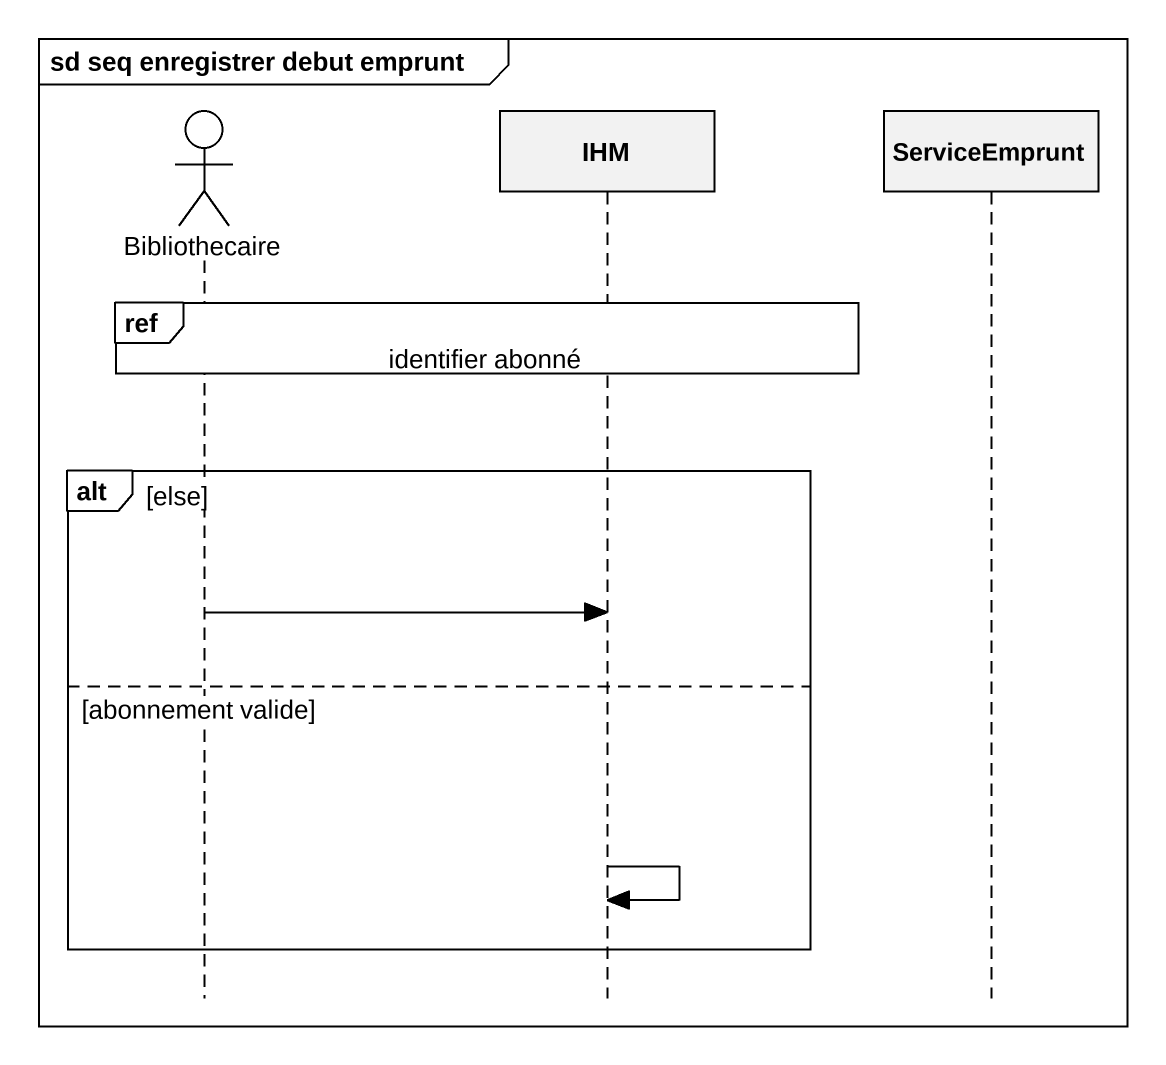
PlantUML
@startuml
mainframe sd seq enregistrer debut emprunt
hide footbox
actor Bibliothecaire
participant IHM
participant ServiceEmprunt

ref over Bibliothecaire, IHM : identifier abonné
alt else
  Bibliothecaire -> IHM
else abonnement valide
  IHM -> IHM
end
@enduml
